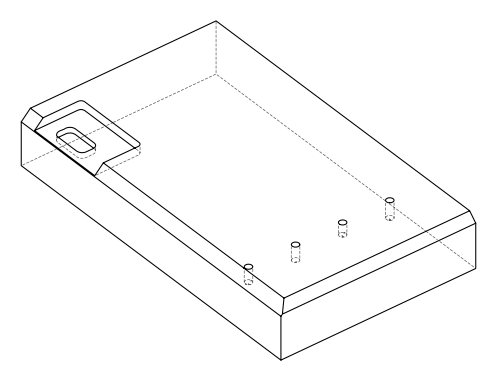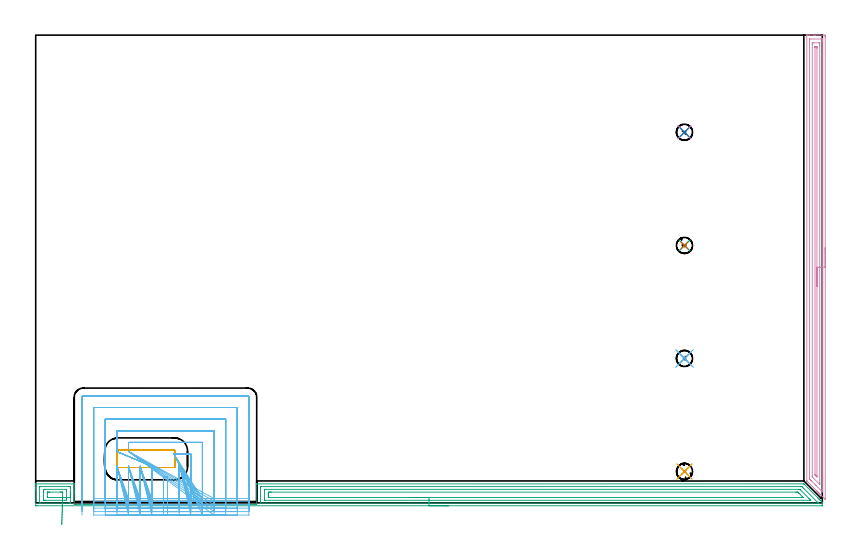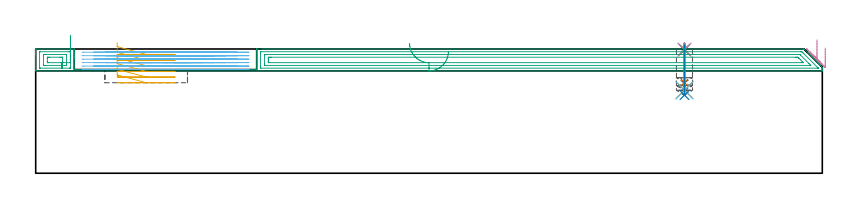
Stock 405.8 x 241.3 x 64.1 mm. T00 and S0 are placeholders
(PLAN: 12 operations, 4 tool changes, 38 min)
(1 SPOT_DRILL | STEP1POCKET | NXT0321_9005460120000 | 0.03 min | 1 mm3)
(2 SPOT_DRILL_1 | STEP1POCKET_1 | NXT0321_9005460120000 | 0.03 min | 0 mm3)
(3 SPOT_DRILL_2 | STEP1POCKET_2 | NXT0321_9005460120000 | 0.03 min | 0 mm3)
(4 SPOT_DRILL_3 | STEP1POCKET_3 | NXT0321_9005460120000 | 0.03 min | 0 mm3)
(5 DRILL_BLIND_HOLE_INTO_CENTER | STEP1POCKET | UGT0301_200 | 0.09 min | 1049 mm3)
(6 DRILL_BLIND_HOLE_INTO_CENTER_1 | STEP1POCKET_1 | UGT0301_200 | 0.09 min | 1055 mm3)
(7 DRILL_BLIND_HOLE_INTO_CENTER_2 | STEP1POCKET_2 | UGT0301_200 | 0.08 min | 840 mm3)
(8 DRILL_BLIND_HOLE_INTO_CENTER_3 | STEP1POCKET_3 | UGT0301_200 | 0.1 min | 1190 mm3)
(9 AREA_MILL | FG_CHAMFER_SURFACE | UGT0205_001 | 11.17 min | 25716 mm3)
(10 AREA_MILL_1 | FG_CHAMFER_SURFACE_1 | UGT0205_001 | 7.71 min | 10523 mm3)
(11 MILL_RECTANGULAR_POCKET | POCKET_RECTANGULAR_STRAIGHT | UGT0201_108 | Follow Part, ap 3.175, ae 75% | 1.5 min | 15343 mm3)
(12 MILL_SLOT | SLOT_PARTIAL_RECTANGULAR | UGT0201_126 | Follow Part, ap 2, ae 75% | 17.12 min | 43822 mm3)
(TOOL NXT0321_9005460120000 | NC Spot Drill, 142deg, 12mm, Carbide, Uncoated | D12 PA142 FL30 Z2)
(TOOL UGT0301_200 | Twist Drill 8.3 mm | D8.3 PA118 FL72 Z2)
(TOOL UGT0205_001 | Chamfer Mill 20 x 3 x 45 deg. | D20 FL50 Z2)
(TOOL UGT0201_108 | End Mill 12.7 mm | D12.7 FL12 Z2)
(TOOL UGT0201_126 | Carbide End Mill 8.0 | D8 FL15 Z4)
(OP 1 SPOT_DRILL)
G17 G21 G94 G90
T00 M6
G54
G17 G0 G90 X334.7 Y16.2 S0 M3
G43 Z74.1 H0
G94 G81 G98 Z63.743 F250. R67.1
G80
M5
M2
(OP 2 SPOT_DRILL_1)
G17 G21 G94 G90
T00 M6
G54
G17 G0 G90 X334.7 Y74.5 S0 M3
G43 Z74.1 H0
G94 G81 G98 Z63.743 F250. R67.1
G80
M5
M2
(OP 3 SPOT_DRILL_2)
G17 G21 G94 G90
T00 M6
G54
G17 G0 G90 X334.7 Y132.8 S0 M3
G43 Z74.1 H0
G94 G81 G98 Z63.743 F250. R67.1
G80
M5
M2
(OP 4 SPOT_DRILL_3)
G17 G21 G94 G90
T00 M6
G54
G17 G0 G90 X334.7 Y191.2 S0 M3
G43 Z74.1 H0
G94 G81 G98 Z63.743 F250. R67.1
G80
M5
M2
(OP 5 DRILL_BLIND_HOLE_INTO_CENTER)
G17 G21 G94 G90
T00 M6
G54
G17 G0 G90 X334.7 Y16.2 S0 M3
G43 Z74.1 H0
G94 G81 G98 Z42.9 F250. R66.1
G80
M5
M2
(OP 6 DRILL_BLIND_HOLE_INTO_CENTER_1)
G17 G21 G94 G90
T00 M6
G54
G17 G0 G90 X334.7 Y74.5 S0 M3
G43 Z74.1 H0
G94 G81 G98 Z42.8 F250. R66.1
G80
M5
M2
(OP 7 DRILL_BLIND_HOLE_INTO_CENTER_2)
G17 G21 G94 G90
T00 M6
G54
G17 G0 G90 X334.7 Y132.8 S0 M3
G43 Z74.1 H0
G94 G81 G98 Z46.8 F250. R66.1
G80
M5
M2
(OP 8 DRILL_BLIND_HOLE_INTO_CENTER_3)
G17 G21 G94 G90
T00 M6
G54
G17 G0 G90 X334.7 Y191.2 S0 M3
G43 Z74.1 H0
G94 G81 G98 Z40.3 F250. R66.1
G80
M5
M2
(OP 9 AREA_MILL)
G17 G21 G94 G90
T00 M6
G54
G17 G0 G90 X212.9 Y-1.5 S1061 M3
G43 Z74.1 H0
Z62.8
G94 G1 X212.862 Z61.928 F250.
X212.748 Z61.064
X212.559 Z60.212
X212.297 Z59.38
X211.963 Z58.574
X211.56 Z57.8
X211.092 Z57.064
X210.56 Z56.372
X209.971 Z55.729
X209.328 Z55.14
X208.636 Z54.609
X207.9 Z54.14
X207.126 Z53.737
X206.32 Z53.403
X205.488 Z53.141
X204.636 Z52.952
X203.772 Z52.838
X202.9 Z52.8
X0.614
X0.111 Y-1.494 Z52.803
X0.01 Y-1.492 Z52.806
X0. Y-1.385 Z52.912
Y6.781 Z61.075
Y7.328 Z61.625
Y7.658 Z61.954
Y8.205 Z62.501
Y8.535 Z62.829
Y9.508 Z63.808
X0.003 Y9.657 Z63.949
X0.01 Y9.798 Z64.088
X0.168 Y9.8 Z64.1
X19.816
X19.89 Y9.797 Z64.09
X19.897 Y9.729 Z64.023
X19.9 Y9.654 Z63.952
Y7.988 Z62.287
Y6.781 Z61.078
Y5.739 Z60.037
Y5.027 Z59.321
Y-0.798 Z53.498
X20.009
X20.317
X20.443 Y-0.795 Z53.495
X20.481 Y-0.793 Z53.492
X20.534 Y-0.8 Z53.5
X114.
Y9.412 Z63.709
X114.003 Y9.755 Z64.053
X114.01 Y9.795 Z64.093
X114.037 Y9.8 Z64.1
X396.255
X396.295 Y9.794 Z64.091
X396.325 Y9.773 Z64.071
X396.604 Y9.496 Z63.796
X403.569 Y2.532 Z56.83
X403.706 Y2.396 Z56.692
X403.846 Y2.255 Z56.553
X404. Y2.101 Z56.399
X404.145 Y1.958 Z56.253
X404.292 Y1.809 Z56.106
X404.43 Y1.671 Z55.968
X404.583 Y1.519 Z55.814
X404.739 Y1.362 Z55.66
X404.861 Y1.24 Z55.538
X405.022 Y1.081 Z55.375
X405.537 Y0.563 Z54.863
X405.781 Y0.317 Z54.615
X405.798 Y0.292 Z54.589
X405.8 Y0.204 Z54.502
Y0.176 Z54.475
X405.799 Y-1.44 Z52.856
X405.797 Y-1.491 Z52.805
X405.632 Y-1.5 Z52.8
X202.9
Y-0.086 Z54.214
X116.129 Y-0.085 Z54.215
X116.057 Y-0.084 Z54.216
X116.022 Y-0.081 Z54.219
X116.011 Y-0.079 Z54.221
X116.009 Y-0.07 Z54.23
X116.001 Y0.468 Z54.768
Y7.658 Z61.958
X116.005 Y8.356 Z62.656
X116.01 Y8.378 Z62.678
X116.023 Y8.38 Z62.68
X116.068 Y8.383 Z62.683
X116.161 Y8.385 Z62.685
X394.621
X394.991 Y8.382 Z62.682
X395.176 Y8.379 Z62.679
X395.264 Y8.374 Z62.674
X395.362 Y8.283 Z62.583
X395.992 Y7.658 Z61.958
X396.255 Y7.396 Z61.696
X403.399 Y0.25 Z54.55
X403.655 Y-0.013 Z54.287
X403.71 Y-0.072 Z54.228
X403.713 Y-0.08 Z54.22
X403.695 Y-0.081 Z54.219
X403.636 Y-0.083 Z54.217
X403.399 Y-0.085 Z54.215
X403.248 Y-0.086 Z54.214
X202.9
Y1.329 Z55.629
X118.308
X118.179 Y1.33 Z55.63
X118.076 Y1.333 Z55.633
X118.015 Y1.335 Z55.635
X118.01 Y1.356 Z55.656
X118.006 Y1.519 Z55.819
X118.001 Y2.012 Z56.312
X118. Y6.397 Z60.697
X118.003 Y6.781 Z61.081
X118.007 Y6.904 Z61.204
X118.01 Y6.959 Z61.259
X118.115 Y6.964 Z61.264
X118.311 Y6.969 Z61.269
X118.503 Y6.971 Z61.271
X393.575
X393.769 Y6.969 Z61.269
X394.157 Y6.964 Z61.264
X394.233 Y6.956 Z61.256
X394.259 Y6.934 Z61.234
X394.314 Y6.884 Z61.184
X394.42 Y6.781 Z61.081
X394.468 Y6.733 Z61.033
X398.934 Y2.267 Z56.567
X399.678 Y1.519 Z55.819
X399.827 Y1.364 Z55.664
X399.841 Y1.335 Z55.635
X399.827 Y1.334 Z55.634
X399.127 Y1.329 Z55.629
X202.9
Y2.743 Z57.043
X120.289 Y2.744 Z57.044
X120.109 Y2.745 Z57.045
X120.044 Y2.747 Z57.047
X120.015 Y2.749 Z57.049
X120.01 Y2.801 Z57.101
X120.005 Y2.989 Z57.289
X120.001 Y3.273 Z57.573
X120. Y3.557 Z57.857
Y4.15 Z58.45
Y4.433 Z58.733
X120.004 Y5.027 Z59.327
X120.009 Y5.302 Z59.602
X120.028 Y5.55 Z59.85
X120.289 Y5.553 Z59.853
X120.643 Y5.556 Z59.856
X121.182 Y5.557 Z59.857
X121.535
X392.142
X392.682 Y5.556 Z59.856
X393.039 Y5.553 Z59.853
X393.165 Y5.55 Z59.85
X393.412 Y5.327 Z59.627
X393.575 Y5.174 Z59.474
X393.724 Y5.027 Z59.327
X394.468 Y4.283 Z58.583
X395.478 Y3.273 Z57.573
X395.591 Y3.16 Z57.46
X395.802 Y2.944 Z57.244
X395.932 Y2.808 Z57.108
X395.986 Y2.747 Z57.047
X395.977
X395.9 Y2.745 Z57.045
X395.362 Y2.743 Z57.043
X395.009
X202.9
X202.028 Z57.081
X201.164 Z57.195
X200.312 Z57.383
X199.48 Z57.646
X198.674 Z57.98
X197.9 Z58.382
X197.164 Z58.851
X196.472 Z59.382
X195.829 Z59.972
X195.24 Z60.615
X194.708 Z61.307
X194.24 Z62.043
X193.837 Z62.817
X193.503 Z63.623
X193.241 Z64.455
X193.052 Z65.306
X192.938 Z66.171
X192.9 Z67.043
G0 Z74.1
X17.9 Y2.742
Z71.184
G1 Y3.332 Z70.541
Y3.863 Z69.849
Y4.332 Z69.113
Y4.734 Z68.34
Y5.068 Z67.534
Y5.331 Z66.702
Y5.519 Z65.85
Y5.633 Z64.985
Y5.671 Z64.113
Y5.633 Z63.242
Y5.519 Z62.377
Y5.331 Z61.525
Y5.068 Z60.693
Y4.734 Z59.887
Y4.332 Z59.113
Y3.863 Z58.378
Y3.332 Z57.686
Y2.742 Z57.042
X17.899 Y0.332 Z54.632
X17.893 Y0.02 Z54.32
X17.89 Y-0.066 Z54.234
X17.878 Y-0.079 Z54.221
X17.86 Y-0.081 Z54.219
X17.768 Y-0.084 Z54.216
X17.583 Y-0.085 Z54.215
X17.431 Y-0.086 Z54.214
X2.401 Y-0.085 Z54.215
X2.247 Y-0.084 Z54.216
X2.049 Y-0.079 Z54.221
X2.009 Y-0.077 Z54.223
X2.005 Y-0.049 Z54.251
X2.003 Y-0.018 Z54.282
X2. Y0.158 Z54.458
X2.001 Y8.182 Z62.482
X2.005 Y8.287 Z62.587
X2.01 Y8.356 Z62.656
X2.015 Y8.379 Z62.679
X2.553 Y8.385 Z62.685
X16.842 Y8.386 Z62.686
X17.583 Y8.384 Z62.684
X17.738 Y8.383 Z62.683
X17.883 Y8.379 Z62.679
X17.89 Y8.333 Z62.633
X17.897 Y8.227 Z62.527
X17.899 Y7.658 Z61.958
X17.9 Y7.347 Z61.647
Y2.742 Z57.042
X15.9
Y2.295 Z56.595
X15.897 Y1.519 Z55.819
X15.895 Y1.423 Z55.723
X15.885 Y1.336 Z55.636
X14.904 Y1.329 Z55.629
X5.08
X4.378 Y1.332 Z55.632
X4.187 Y1.336 Z55.636
X4.01 Y1.342 Z55.642
X4.005 Y1.519 Z55.819
X4.001 Y1.701 Z56.001
X4. Y6.087 Z60.387
X4.005 Y6.781 Z61.081
X4.007 Y6.957 Z61.257
X4.187 Y6.964 Z61.264
X4.887 Y6.97 Z61.27
X5.08 Y6.971 Z61.271
X15.797
X15.862 Y6.97 Z61.27
X15.883 Y6.968 Z61.268
X15.889 Y6.966 Z61.266
X15.893 Y6.949 Z61.249
X15.897 Y6.882 Z61.182
X15.899 Y6.781 Z61.081
X15.9 Y6.68 Z60.98
Y2.742 Z57.042
X13.893 Y2.806 Z57.106
Y2.793 Z57.093
X13.89 Y2.752 Z57.052
X13.837 Y2.75 Z57.05
X13.655 Y2.746 Z57.046
X13.118 Y2.743 Z57.043
X12.765
X6.512 Y2.744 Z57.044
X6.137 Y2.747 Z57.047
X6.07 Y2.75 Z57.05
X6.01 Y2.757 Z57.057
X6. Y3.273 Z57.573
Y5. Z59.3
Y5.027 Z59.327
X6.009 Y5.452 Z59.752
X6.012 Y5.55 Z59.85
X6.146 Y5.553 Z59.853
X6.328 Y5.556 Z59.856
X6.866 Y5.557 Z59.857
X7.219
X12.578
X13.118
X13.472 Y5.556 Z59.856
X13.808 Y5.552 Z59.852
X13.879 Y5.55 Z59.85
X13.89 Y5.425 Z59.725
X13.899 Y5.137 Z59.437
X13.9 Y3.273 Z57.573
X13.896 Y2.889 Z57.189
X13.893 Y2.806 Z57.106
X13.873 Y2.163 Z56.517
X13.851 Y1.471 Z55.986
X13.828 Y0.736 Z55.517
X13.803 Y-0.038 Z55.115
X13.777 Y-0.843 Z54.781
X13.751 Y-1.675 Z54.519
X13.724 Y-2.526 Z54.33
X13.697 Y-3.391 Z54.217
X13.669 Y-4.262 Z54.179
X13.641 Y-5.133 Z54.217
X13.614 Y-5.998 Z54.331
X13.587 Y-6.849 Z54.52
X13.56 Y-7.68 Z54.783
X13.535 Y-8.486 Z55.117
X13.51 Y-9.259 Z55.52
X13.487 Y-9.995 Z55.989
X13.465 Y-10.686 Z56.52
X13.444 Y-11.329 Z57.11
G0 Z74.1
M5
M2
(OP 10 AREA_MILL_1)
G17 G21 G94 G90
T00 M6
G54
G17 G0 G90 X407.3 Y131.55 S1061 M3
G43 Z74.1 H0
Z64.6
G94 G1 Y131.512 Z63.728 F250.
Y131.398 Z62.863
Y131.209 Z62.012
Y130.947 Z61.18
Y130.613 Z60.374
Y130.21 Z59.6
Y129.741 Z58.864
Y129.21 Z58.172
Y128.621 Z57.529
Y127.978 Z56.94
Y127.286 Z56.408
Y126.55 Z55.94
Y125.776 Z55.537
Y124.97 Z55.203
Y124.138 Z54.941
Y123.286 Z54.752
Y122.422 Z54.638
Y121.55 Z54.6
Y1.959
X407.297 Y1.808 Z54.603
X407.294 Y1.805 Z54.604
X404.909 Y4.191 Z56.99
X404.739 Y4.358 Z57.155
X404.577 Y4.522 Z57.321
X404.462 Y4.637 Z57.436
X404.301 Y4.796 Z57.593
X404.147 Y4.952 Z57.751
X404.016 Y5.083 Z57.882
X403.864 Y5.234 Z58.032
X403.717 Y5.382 Z58.181
X403.57 Y5.529 Z58.328
X403.426 Y5.672 Z58.47
X403.287 Y5.812 Z58.61
X403.123 Y5.976 Z58.774
X402.988 Y6.11 Z58.908
X402.857 Y6.242 Z59.04
X397.95 Y11.15 Z63.949
X397.815 Y11.286 Z64.083
X397.806 Y11.305 Z64.092
X397.8 Y11.33 Z64.1
Y241.141
X397.802 Y241.29 Z64.088
X397.93 Y241.297 Z63.962
X398.065 Y241.3 Z63.834
X398.421 Z63.478
X399.047 Z62.848
X401.111 Z60.786
X401.674 Z60.221
X402.269 Z59.627
X406.647 Z55.25
X406.929 Y241.296 Z54.969
X407.293 Y241.29 Z54.605
X407.296 Y241.069 Z54.602
X407.299 Y240.694 Z54.601
X407.3 Y240.316 Z54.6
Y121.55
X405.886 Z56.014
Y6.868
X405.885 Y6.147 Z56.015
X405.883 Y5.976 Z56.017
X405.879 Y5.761 Z56.021
X405.87 Y5.691 Z56.03
X405.821 Y5.737 Z56.079
X405.576 Y5.976 Z56.324
X402.45 Y9.099 Z59.45
X400.219 Y11.33 Z61.681
X399.923 Y11.627 Z61.977
X399.329 Y12.223 Z62.571
X399.243 Y12.315 Z62.657
X399.221 Y12.341 Z62.679
X399.219 Y12.359 Z62.681
X399.216 Y12.403 Z62.684
X399.215 Y12.584 Z62.685
Y238.739
Y238.909
X399.22 Y239.269 Z62.68
X399.221 Y239.284 Z62.679
X399.243 Y239.29 Z62.657
X399.31 Y239.295 Z62.59
X399.412 Y239.299 Z62.488
X405.177 Y239.3 Z56.723
X405.67 Y239.299 Z56.23
X405.827 Y239.297 Z56.073
X405.855 Y239.294 Z56.045
X405.879 Y239.289 Z56.021
X405.88 Y239.254 Z56.02
X405.884 Y239.081 Z56.016
X405.885 Y238.909 Z56.015
X405.886 Y238.187 Z56.014
Y121.55
X404.472 Z57.428
X404.471 Y10.265 Z57.429
X404.469 Y9.545 Z57.431
X404.468 Z57.432
X404.458 Z57.442
X404.301 Y9.699 Z57.599
X400.799 Y13.202 Z61.101
X400.702 Y13.304 Z61.198
X400.655 Y13.357 Z61.245
X400.635 Y13.392 Z61.265
X400.633 Y13.488 Z61.267
X400.629 Y13.834 Z61.271
Y14.008
Y236.405
X400.633 Y237.124 Z61.267
X400.636 Y237.291 Z61.264
X400.799 Y237.293 Z61.101
X401.502 Y237.3 Z60.398
X404.13 Y237.299 Z57.77
X404.301 Y237.294 Z57.599
X404.465 Y237.288 Z57.435
X404.468 Y237.124 Z57.432
X404.47 Y236.952 Z57.43
X404.472 Y236.232 Z57.428
Y121.55
X403.057 Z58.843
Y14.008
X403.055 Y13.493 Z58.845
X403.054 Y13.418 Z58.846
X403.053 Y13.411 Z58.847
X402.982 Y13.476 Z58.918
X402.856 Y13.597 Z59.044
X402.655 Y13.794 Z59.245
X402.55 Y13.899 Z59.35
X402.441 Y14.008 Z59.459
X402.328 Y14.123 Z59.572
X402.091 Y14.37 Z59.809
X402.049 Y14.417 Z59.851
X402.047 Y14.429 Z59.853
X402.044 Y14.46 Z59.856
X402.043 Y14.524 Z59.857
Y234.964
X402.044 Y235.136 Z59.856
X402.048 Y235.273 Z59.852
X402.05 Y235.288 Z59.85
X402.055 Y235.292 Z59.845
X402.079 Y235.296 Z59.821
X402.132 Y235.298 Z59.768
X402.55 Y235.3 Z59.35
X402.589 Z59.311
X402.964 Y235.292 Z58.936
X403.051 Y235.289 Z58.849
X403.054 Y235.231 Z58.846
X403.055 Y235.169 Z58.845
X403.057 Y234.823 Z58.843
Y234.447
Y121.55
Y120.678 Z58.881
Y119.813 Z58.995
Y118.962 Z59.183
Y118.13 Z59.446
Y117.324 Z59.78
Y116.55 Z60.182
Y115.814 Z60.651
Y115.122 Z61.182
Y114.479 Z61.772
Y113.89 Z62.415
Y113.358 Z63.107
Y112.89 Z63.843
Y112.487 Z64.616
Y112.153 Z65.422
Y111.891 Z66.254
Y111.702 Z67.106
Y111.588 Z67.971
Y111.55 Z68.843
G0 Z74.1
M5
M2
(OP 11 MILL_RECTANGULAR_POCKET)
G17 G21 G94 G90
T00 M6
G54
G17 G0 G90 X42.05 Y25.537 S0 M3
G43 Z74.216 H0
Z67.216
G94 G1 Y18.6 Z65.357 F250.
Y18.541 Z65.342
X42.103 Y18.406 Z65.303
X42.206 Y18.303 Z65.264
X42.341 Y18.25 Z65.225
X42.4 Z65.209
X57. Z61.297
X71.6 F500.
G3 X71.95 Y18.6 R0.35
G1 Y26.8
G3 X71.6 Y27.15 R0.35
G1 X42.4
G3 X42.05 Y26.8 R0.35
G1 Y18.6
G3 X42.4 Y18.25 R0.35
G1 X57.
X58.
G0 X42.05 Y25.537 Z64.297
G1 Y18.6 Z62.438 F250.
Y18.541 Z62.422
X42.103 Y18.406 Z62.383
X42.206 Y18.303 Z62.344
X42.341 Y18.25 Z62.306
X42.4 Z62.29
X57. Z58.378
X71.6 F500.
G3 X71.95 Y18.6 R0.35
G1 Y26.8
G3 X71.6 Y27.15 R0.35
G1 X42.4
G3 X42.05 Y26.8 R0.35
G1 Y18.6
G3 X42.4 Y18.25 R0.35
G1 X57.
X58.
G0 X42.05 Y25.537 Z61.378
G1 Y18.6 Z59.519 F250.
Y18.541 Z59.503
X42.103 Y18.406 Z59.464
X42.206 Y18.303 Z59.425
X42.341 Y18.25 Z59.386
X42.4 Z59.37
X57. Z55.458
X71.6 F500.
G3 X71.95 Y18.6 R0.35
G1 Y26.8
G3 X71.6 Y27.15 R0.35
G1 X42.4
G3 X42.05 Y26.8 R0.35
G1 Y18.6
G3 X42.4 Y18.25 R0.35
G1 X57.
X58.
G0 X42.05 Y25.537 Z58.458
G1 Y18.6 Z56.599 F250.
Y18.541 Z56.583
X42.103 Y18.406 Z56.545
X42.206 Y18.303 Z56.506
X42.341 Y18.25 Z56.467
X42.4 Z56.451
X57. Z52.539
X71.6 F500.
G3 X71.95 Y18.6 R0.35
G1 Y26.8
G3 X71.6 Y27.15 R0.35
G1 X42.4
G3 X42.05 Y26.8 R0.35
G1 Y18.6
G3 X42.4 Y18.25 R0.35
G1 X57.
X58.
G0 X42.05 Y25.537 Z55.539
G1 Y18.6 Z53.68 F250.
Y18.541 Z53.664
X42.103 Y18.406 Z53.625
X42.206 Y18.303 Z53.586
X42.341 Y18.25 Z53.547
X42.4 Z53.531
X57. Z49.619
X71.6 F500.
G3 X71.95 Y18.6 R0.35
G1 Y26.8
G3 X71.6 Y27.15 R0.35
G1 X42.4
G3 X42.05 Y26.8 R0.35
G1 Y18.6
G3 X42.4 Y18.25 R0.35
G1 X57.
X58.
G0 X42.05 Y25.537 Z52.619
G1 Y18.6 Z50.76 F250.
Y18.541 Z50.745
X42.103 Y18.406 Z50.706
X42.206 Y18.303 Z50.667
X42.341 Y18.25 Z50.628
X42.4 Z50.612
X57. Z46.7
X71.6 F500.
G3 X71.95 Y18.6 R0.35
G1 Y26.8
G3 X71.6 Y27.15 R0.35
G1 X42.4
G3 X42.05 Y26.8 R0.35
G1 Y18.6
G3 X42.4 Y18.25 R0.35
G1 X57.
X58.
G0 Z74.216
M5
M2
(OP 12 MILL_SLOT)
G17 G21 G94 G90
T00 M6
G54
G17 G0 G90 X68. Y2.2 S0 M3
G43 Z74.216 H0
Z62.43
G94 G1 Y5.2 F250.
Y13.2 F500.
X65.9
Y5.2
Y2.2 F250.
X74. F500.
Y5.2 F250.
Y17.4 F500.
Y20.4 F250.
X80. Y2.2 F500.
Y5.2 F250.
Y25.2 F500.
X74.3
X71.3 F250.
X86. Y2.2 F500.
Y5.2 F250.
Y31.2 F500.
X47.9
Y29.5
Y26.5 F250.
X92. Y2.2 F500.
Y5.2 F250.
Y37.2 F500.
X41.9
Y29.451
Y26.451 F250.
X59.9 Y18.9 F500.
Y15.9 F250.
Y5.2 F500.
Y2.2 F250.
X53.9 Y18.9 F500.
Y15.9 F250.
Y5.2 F500.
Y2.2 F250.
X47.9 Y18.9 F500.
Y15.9 F250.
Y5.2 F500.
Y2.2 F250.
X41.9 Y18.941 F500.
Y15.941 F250.
Y5.2 F500.
Y2.2 F250.
X98. F500.
Y5.2 F250.
Y43.2 F500.
X35.9
Y5.2
Y2.2 F250.
X104. F500.
Y5.2 F250.
Y49.2 F500.
X29.9
Y5.2
Y2.2 F250.
X110. F500.
Y5.2 F250.
Y54.6 F500.
G3 X109.4 Y55.2 R0.6
G1 X24.5
G3 X23.9 Y54.6 R0.6
G1 Y5.2
Y2.2 F250.
G0 X68. Y0.844 Z60.644
G1 Y3.844
Y13.2 F500.
X65.9
Y3.844
Y0.844 F250.
X74. F500.
Y3.844 F250.
Y17.4 F500.
Y20.4 F250.
X80. Y0.844 F500.
Y3.844 F250.
Y25.2 F500.
X74.3
X71.3 F250.
X86. Y0.844 F500.
Y3.844 F250.
Y31.2 F500.
X47.9
Y29.5
Y26.5 F250.
X92. Y0.844 F500.
Y3.844 F250.
Y37.2 F500.
X41.9
Y29.451
Y26.451 F250.
X59.9 Y18.9 F500.
Y15.9 F250.
Y3.844 F500.
Y0.844 F250.
X53.9 Y18.9 F500.
Y15.9 F250.
Y3.844 F500.
Y0.844 F250.
X47.9 Y18.9 F500.
Y15.9 F250.
Y3.844 F500.
Y0.844 F250.
X41.9 Y18.941 F500.
Y15.941 F250.
Y3.844 F500.
Y0.844 F250.
X98. F500.
Y3.844 F250.
Y43.2 F500.
X35.9
Y3.844
Y0.844 F250.
X104. F500.
Y3.844 F250.
Y49.2 F500.
X29.9
Y3.844
Y0.844 F250.
X110. F500.
Y3.844 F250.
Y54.6 F500.
G3 X109.4 Y55.2 R0.6
G1 X24.5
G3 X23.9 Y54.6 R0.6
G1 Y3.844
Y0.844 F250.
G0 X68. Y-0.942 Z58.858
G1 Y2.058
Y13.2 F500.
X65.9
Y2.058
Y-0.942 F250.
X74. F500.
Y2.058 F250.
Y17.4 F500.
Y20.4 F250.
X80. Y-0.942 F500.
Y2.058 F250.
Y25.2 F500.
X74.3
X71.3 F250.
X86. Y-0.942 F500.
Y2.058 F250.
Y31.2 F500.
X47.9
Y29.5
Y26.5 F250.
X92. Y-0.942 F500.
Y2.058 F250.
Y37.2 F500.
X41.9
Y29.451
Y26.451 F250.
X59.9 Y18.9 F500.
Y15.9 F250.
Y2.058 F500.
Y-0.942 F250.
X53.9 Y18.9 F500.
Y15.9 F250.
Y2.058 F500.
Y-0.942 F250.
X47.9 Y18.9 F500.
Y15.9 F250.
Y2.058 F500.
Y-0.942 F250.
X41.9 Y18.941 F500.
Y15.941 F250.
Y2.058 F500.
Y-0.942 F250.
X98. F500.
Y2.058 F250.
Y43.2 F500.
X35.9
Y2.058
Y-0.942 F250.
X104. F500.
Y2.058 F250.
Y49.2 F500.
X29.9
Y2.058
Y-0.942 F250.
X110. F500.
Y2.058 F250.
Y54.6 F500.
G3 X109.4 Y55.2 R0.6
G1 X24.5
G3 X23.9 Y54.6 R0.6
G1 Y2.058
Y-0.942 F250.
G0 X68. Y-2.728 Z57.072
G1 Y0.272
Y13.2 F500.
X65.9
Y0.272
Y-2.728 F250.
X74. F500.
Y0.272 F250.
Y17.4 F500.
Y20.4 F250.
X80. Y-2.728 F500.
Y0.272 F250.
Y25.2 F500.
X74.3
X71.3 F250.
X86. Y-2.728 F500.
Y0.272 F250.
Y31.2 F500.
X47.9
Y29.5
Y26.5 F250.
X92. Y-2.728 F500.
Y0.272 F250.
Y37.2 F500.
X41.9
Y29.451
Y26.451 F250.
X59.9 Y18.9 F500.
Y15.9 F250.
Y0.272 F500.
Y-2.728 F250.
X53.9 Y18.9 F500.
Y15.9 F250.
Y0.272 F500.
Y-2.728 F250.
X47.9 Y18.9 F500.
Y15.9 F250.
Y0.272 F500.
Y-2.728 F250.
X41.9 Y18.941 F500.
Y15.941 F250.
Y0.272 F500.
Y-2.728 F250.
X98. F500.
Y0.272 F250.
Y43.2 F500.
X35.9
Y0.272
Y-2.728 F250.
X104. F500.
Y0.272 F250.
Y49.2 F500.
X29.9
Y0.272
Y-2.728 F250.
X110. F500.
Y0.272 F250.
Y54.6 F500.
G3 X109.4 Y55.2 R0.6
G1 X24.5
G3 X23.9 Y54.6 R0.6
G1 Y0.272
Y-2.728 F250.
G0 X68. Y-4.514 Z55.286
G1 Y-1.514
Y13.2 F500.
X65.9
Y-1.514
Y-4.514 F250.
X74.
Y-1.514
Y17.4 F500.
Y20.4 F250.
X80. Y-4.514 F500.
Y-1.514 F250.
Y25.2 F500.
X74.3
X71.3 F250.
X86. Y-4.514 F500.
Y-1.514 F250.
Y31.2 F500.
X47.9
Y29.5
Y26.5 F250.
X92. Y-4.514 F500.
Y-1.514 F250.
Y37.2 F500.
X41.9
Y29.451
Y26.451 F250.
X59.9 Y18.9 F500.
Y15.9 F250.
Y-1.514 F500.
Y-4.514 F250.
X53.9 Y18.9 F500.
Y15.9 F250.
Y-1.514 F500.
Y-4.514 F250.
X47.9 Y18.9 F500.
Y15.9 F250.
Y-1.514 F500.
Y-4.514 F250.
X41.9 Y18.941 F500.
Y15.941 F250.
Y-1.514 F500.
Y-4.514 F250.
X98.
Y-1.514
Y43.2 F500.
X35.9
Y-1.514
Y-4.514 F250.
X104.
Y-1.514
Y49.2 F500.
X29.9
Y-1.514
Y-4.514 F250.
X110.
Y-1.514
Y54.6 F500.
G3 X109.4 Y55.2 R0.6
G1 X24.5
G3 X23.9 Y54.6 R0.6
G1 Y-1.514
Y-4.514 F250.
G0 X68. Y-6.299 Z53.5
G1 Y-3.299
Y13.2 F500.
X65.9
Y-3.299
Y-6.299 F250.
X74.
Y-3.299
Y17.4 F500.
Y20.4 F250.
X80. Y-6.299 F500.
Y-3.299 F250.
Y25.2 F500.
X74.3
X71.3 F250.
X86. Y-6.299 F500.
Y-3.299 F250.
Y31.2 F500.
X47.9
Y29.5
Y26.5 F250.
X92. Y-6.299 F500.
Y-3.299 F250.
Y37.2 F500.
X41.9
Y29.451
Y26.451 F250.
X59.9 Y18.9 F500.
Y15.9 F250.
Y-3.299 F500.
Y-6.299 F250.
X53.9 Y18.9 F500.
Y15.9 F250.
Y-3.299 F500.
Y-6.299 F250.
X47.9 Y18.9 F500.
Y15.9 F250.
Y-3.299 F500.
Y-6.299 F250.
X41.9 Y18.941 F500.
Y15.941 F250.
Y-3.299 F500.
Y-6.299 F250.
X98.
Y-3.299
Y43.2 F500.
X35.9
Y-3.299
Y-6.299 F250.
X104.
Y-3.299
Y49.2 F500.
X29.9
Y-3.298
Y-6.298 F250.
X110. Y-6.299
Y-3.299
Y54.6 F500.
G3 X109.4 Y55.2 R0.6
G1 X24.5
G3 X23.9 Y54.6 R0.6
G1 Y-3.299
Y-6.299 F250.
G0 Z74.216
M5
M2
